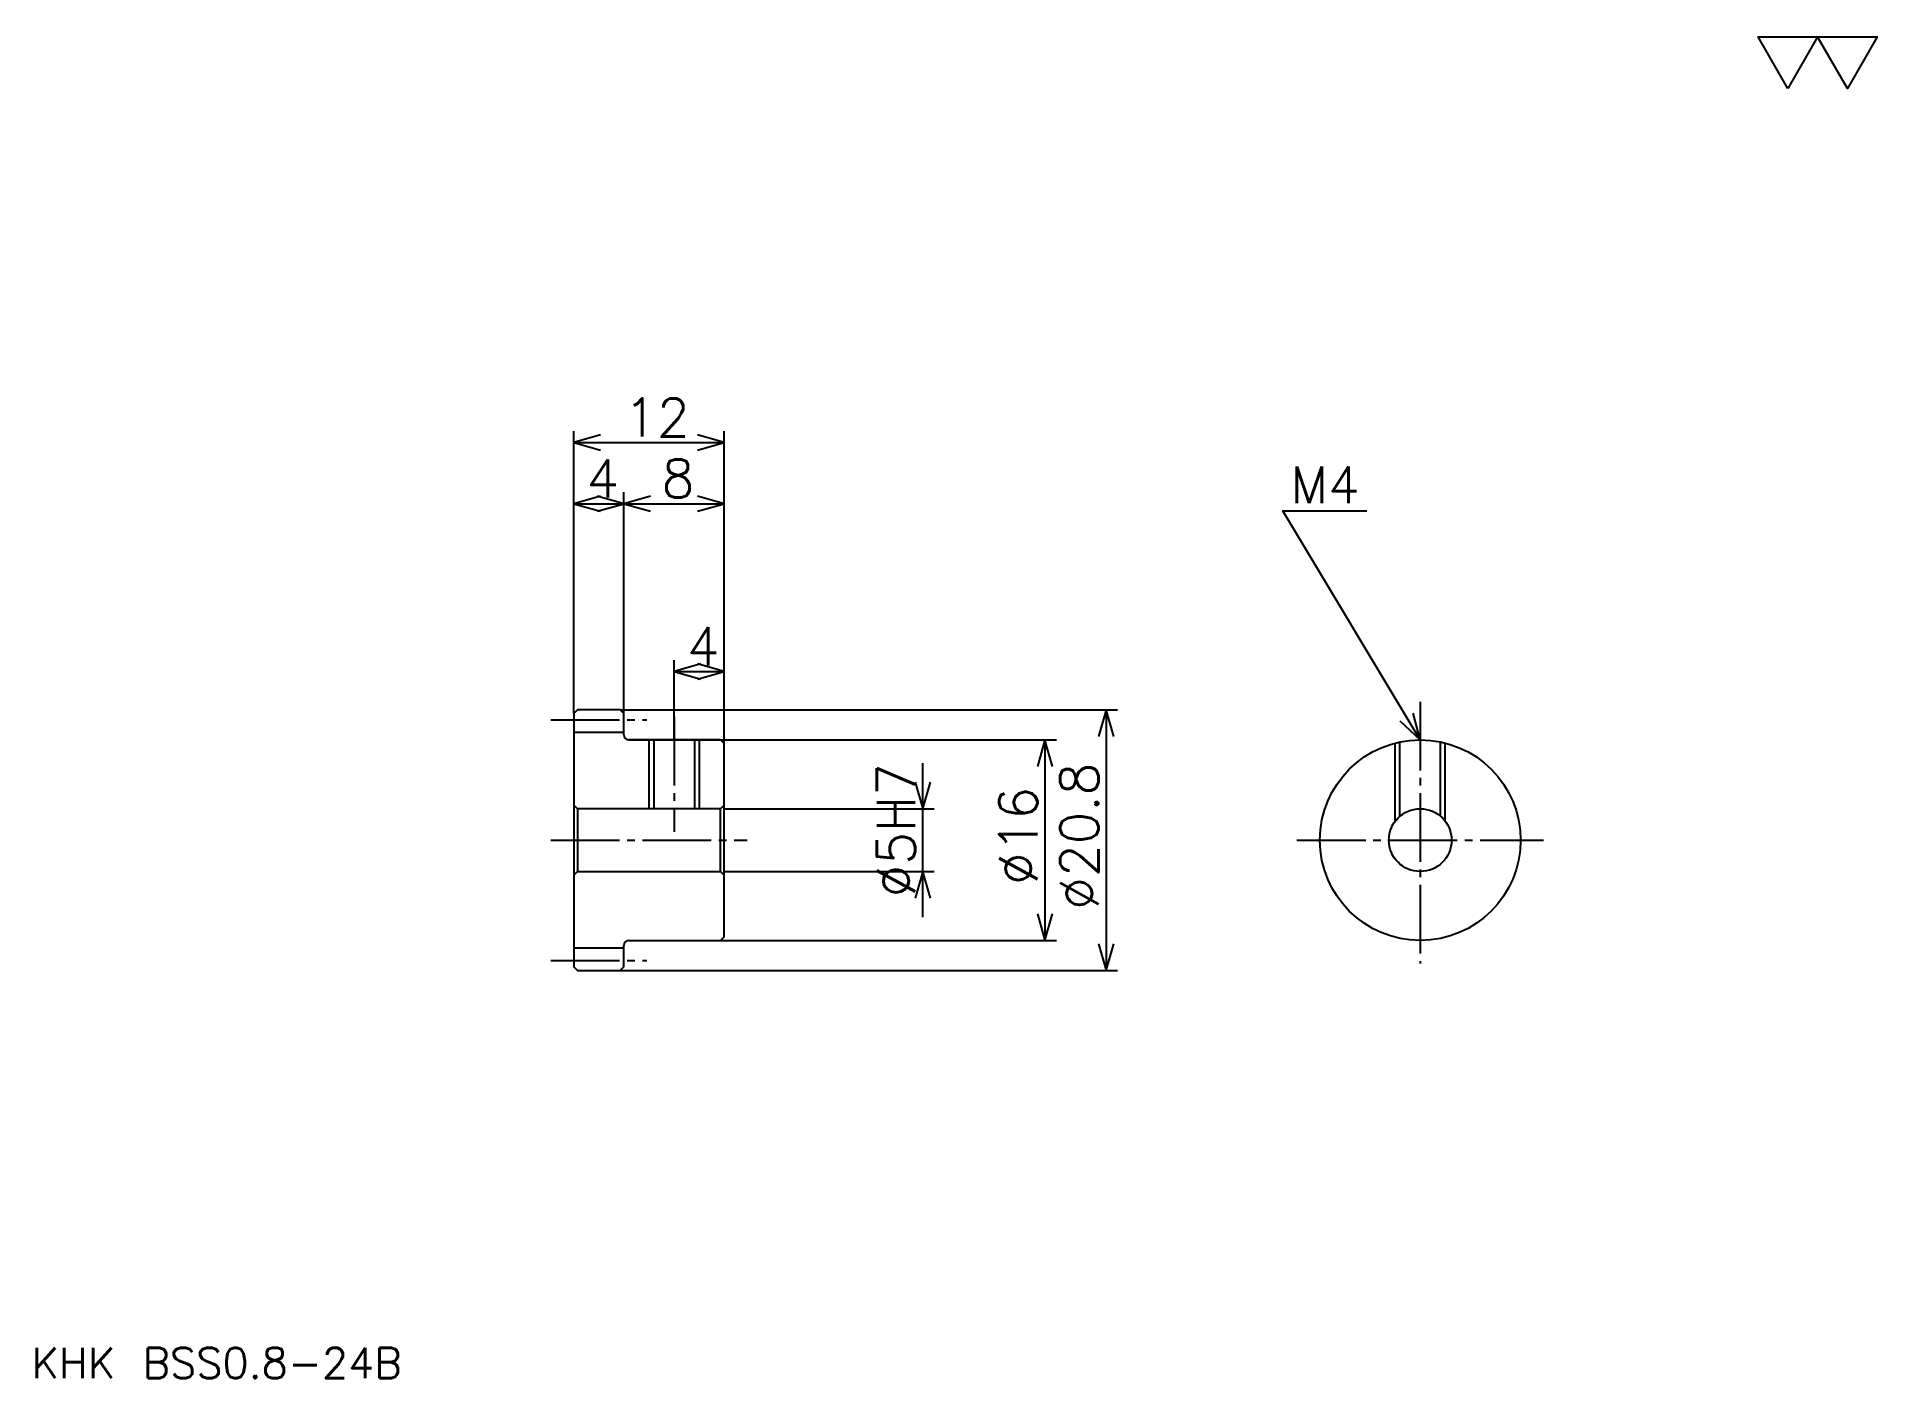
# Model space of a CAD drawing. Extents: x 7 to 153, y 7 to 114.
import ezdxf

# ---------------------------------------------------------------- set-up
doc = ezdxf.new("R2010")
doc.units = 0
doc.linetypes.add('DASHDOT', pattern=[7.304349, 5.478261, -0.608696, 0.608696, -0.608696])
doc.layers.get('0').update_dxf_attribs({"linetype": 'CONTINUOUS'})
doc.layers.add('DASHDOT', color=6, linetype='DASHDOT')
doc.styles.add('KANJI', font='TXT', dxfattribs={"bigfont": 'BIGFONT'})

msp = doc.modelspace()

# ---------------------------------------------------------------- linework, layer by layer
at = {"color": 5}
for p, q in [((49.304352, 60.008698), (49.304352, 82.226089)), ((61.304352, 60.008698), (61.304352, 82.226089)), ((49.304352, 81.313042), (61.304352, 81.313042)), ((49.304352, 76.443481), (53.304352, 76.443481)), ((53.304352, 60.008698), (53.304352, 77.356522)), ((53.304352, 76.443481), (61.304352, 76.443481)), ((57.304352, 60.008698), (57.304352, 63.965218)), ((57.304352, 63.052174), (61.304352, 63.052174)), ((49.304352, 59.708694), (49.304352, 60.008698)), ((53.004353, 60.008698), (61.304352, 60.008698)), ((53.304352, 59.708694), (53.304352, 60.008698)), ((57.304352, 57.608696), (57.304352, 60.008698)), ((61.304352, 60.008698), (92.652176, 60.008698)), ((61.304352, 57.308697), (61.304352, 60.008698)), ((91.739136, 60.008698), (91.739136, 39.208694)), ((53.704353, 57.608696), (61.304352, 57.608696)), ((61.304352, 57.608696), (87.782608, 57.608696)), ((86.869568, 57.608696), (86.869568, 41.608696)), ((77.13044, 43.45652), (77.13044, 55.760872)), ((61.304352, 52.108696), (78.043488, 52.108696)), ((61.304352, 47.108696), (78.043488, 47.108696)), ((53.704353, 41.608696), (61.304352, 41.608696)), ((61.304352, 41.608696), (87.782608, 41.608696)), ((53.004353, 39.208694), (61.304352, 39.208694)), ((61.304352, 39.208694), (92.652176, 39.208694))]:
    msp.add_line(p, q, dxfattribs=at)
at = {"color": 4}
for p, q in [((49.304352, 58.208694), (53.304352, 58.208694)), ((49.604351, 52.108696), (49.604351, 47.108696)), ((61.004353, 52.108696), (61.304352, 52.408695)), ((61.004353, 47.108696), (61.304352, 46.808697)), ((49.304352, 41.008698), (53.304352, 41.008698))]:
    msp.add_line(p, q, dxfattribs=at)
at = {"color": 7}
msp.add_lwpolyline([(146.08696, 109.565216), (143.713043, 113.68), (153.208694, 113.68), (150.834793, 109.565216), (148.460876, 113.68), (146.08696, 109.565216)], dxfattribs=at)
at = {"color": 5}
for points in [[(51.434788, 81.921738), (49.304352, 81.313042), (51.434788, 80.704346)], [(59.173916, 80.704346), (61.304352, 81.313042), (59.173916, 81.921738)], [(51.434788, 77.05217), (49.304352, 76.443481), (51.434788, 75.834778)], [(51.173916, 75.834778), (53.304352, 76.443481), (51.173916, 77.05217)], [(55.434788, 77.05217), (53.304352, 76.443481), (55.434788, 75.834778)], [(59.173916, 75.834778), (61.304352, 76.443481), (59.173916, 77.05217)], [(116.782616, 57.608696), (105.826096, 75.869568), (112.521744, 75.869568)], [(59.434788, 63.66087), (57.304352, 63.052174), (59.434788, 62.443478)], [(59.173916, 62.443478), (61.304352, 63.052174), (59.173916, 63.66087)], [(92.347832, 57.878262), (91.739136, 60.008698), (91.13044, 57.878262)], [(115.164566, 59.122356), (116.782616, 57.608696), (116.208466, 59.748699)], [(87.478264, 55.47826), (86.869568, 57.608696), (86.260872, 55.47826)], [(76.521744, 54.239132), (77.13044, 52.108696), (77.739136, 54.239132)], [(77.739136, 44.97826), (77.13044, 47.108696), (76.521744, 44.97826)], [(86.260872, 43.739132), (86.869568, 41.608696), (87.478264, 43.739132)], [(91.13044, 41.33913), (91.739136, 39.208694), (92.347832, 41.33913)]]:
    msp.add_lwpolyline(points, dxfattribs=at)
at = {"color": 4}
for points in [[(53.304352, 58.008698), (53.304352, 59.708694), (53.004353, 60.008698), (49.604351, 60.008698), (49.304352, 59.708694), (49.304352, 46.808697)], [(53.704353, 41.608696), (61.004353, 41.608696), (61.304352, 41.908695), (61.304352, 57.308697), (61.004353, 57.608696), (53.704353, 57.608696)], [(55.304352, 57.608696), (55.304352, 52.108696)], [(55.684353, 57.608696), (55.684353, 52.108696)], [(58.924351, 57.608696), (58.924351, 52.108696)], [(59.304352, 57.608696), (59.304352, 52.108696)], [(114.782616, 51.108696), (114.782616, 57.354664)], [(115.162613, 51.512798), (115.162613, 57.442955)], [(118.402618, 51.512798), (118.402618, 57.442955)], [(118.782616, 51.108696), (118.782616, 57.354664)], [(49.304352, 46.808697), (49.604351, 47.108696), (61.004353, 47.108696), (61.004353, 52.108696), (49.604351, 52.108696), (49.304352, 52.408695)], [(49.304352, 46.808697), (49.304352, 39.508698), (49.604351, 39.208694), (53.004353, 39.208694), (53.304352, 39.508698), (53.304352, 41.208694)]]:
    msp.add_lwpolyline(points, dxfattribs=at)
for radius in [8, 2.5]:
    msp.add_circle((116.782616, 49.608696), radius, dxfattribs=at)
for centre, start, end in [((53.704353, 58.008698), 180, 270), ((53.704353, 41.208694), 90, 180)]:
    msp.add_arc(centre, 0.4, start, end, dxfattribs=at)
at = {"layer": 'DASHDOT', "color": 7}
for p, q in [((116.782616, 60.652176), (116.782616, 39.782608)), ((47.478264, 59.208694), (55.13044, 59.208694)), ((47.478264, 49.608696), (63.13044, 49.608696)), ((106.956528, 49.608696), (126.608696, 49.608696)), ((47.478264, 40.008698), (55.13044, 40.008698))]:
    msp.add_line(p, q, dxfattribs=at)
msp.add_lwpolyline([(57.304352, 59.434784), (57.304352, 50.282608)], dxfattribs=at)

# ---------------------------------------------------------------- texts
at = {"color": 7, "style": 'KANJI'}
for s, height, p in [('12', 3.043478, (53.326092, 81.800003)), ('4', 3.043478, (50.31522, 76.930435)), ('8', 3.043478, (56.31522, 76.930435)), ('M4', 2.921739, (106.434784, 76.478264)), ('4', 3.043478, (58.315224, 63.539131)), ('KHK BSS0.8-24B', 2.434783, (6.086957, 6.695652))]:
    msp.add_text(s, height=height, dxfattribs=at).set_placement(p)
for s, p in [('%%c5H7', (76.521744, 45.04348)), ('%%c20.8', (91.13044, 44.054348)), ('%%c16', (86.260872, 46.032608))]:
    msp.add_text(s, height=3.043478, rotation=90, dxfattribs=at).set_placement(p)

doc.saveas('drawing.dxf')
